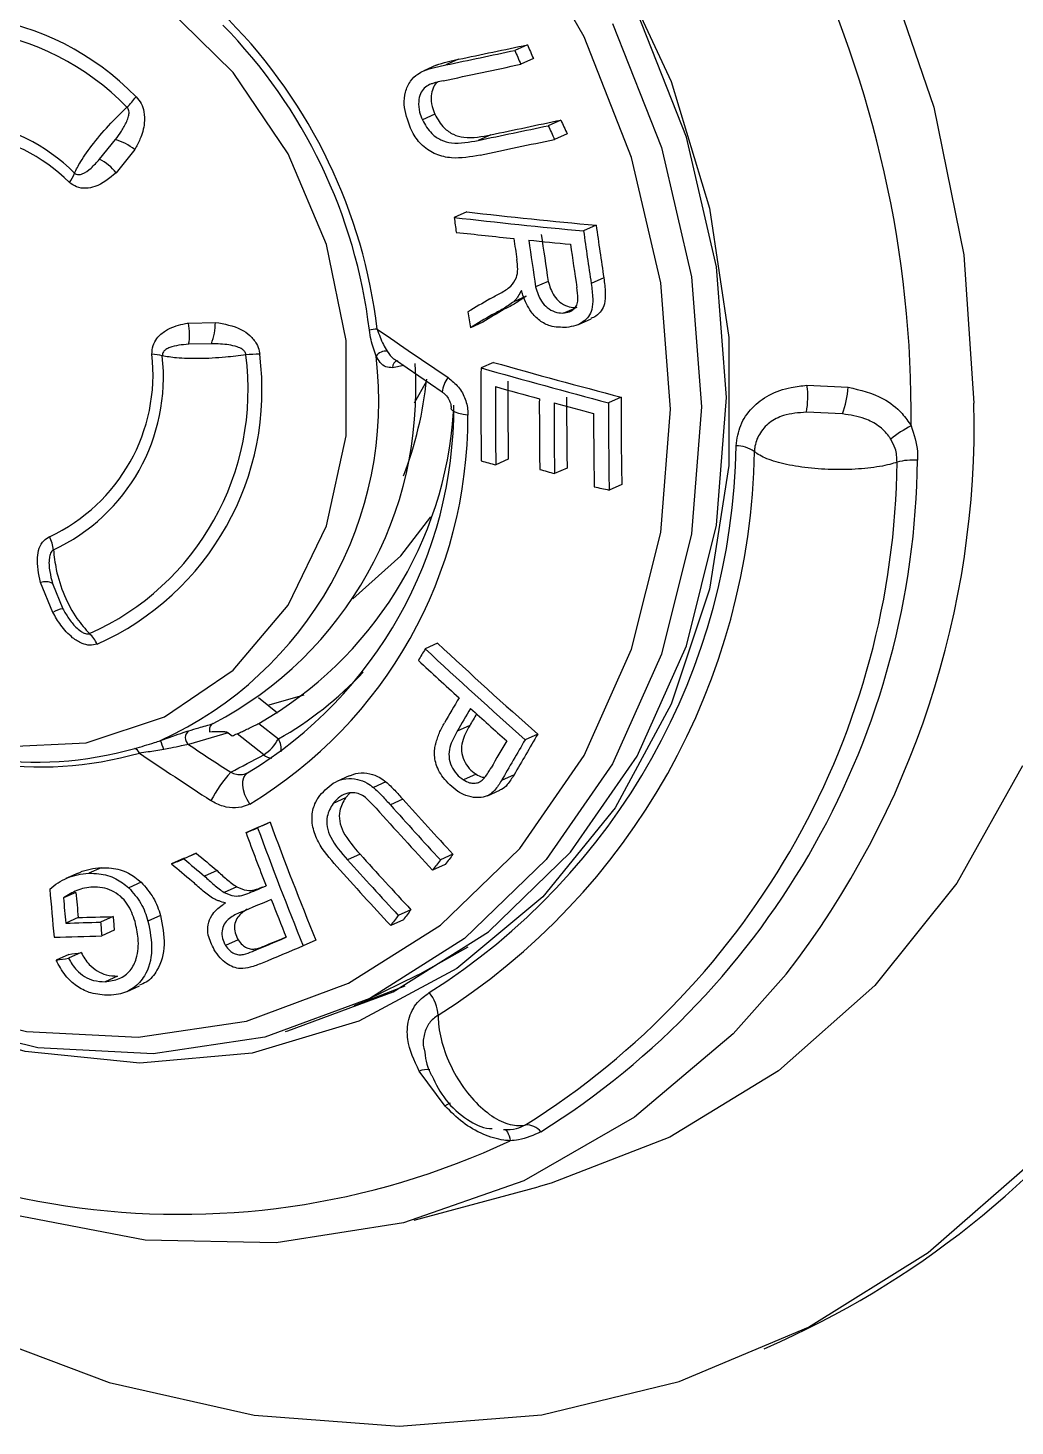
# Model space of a CAD drawing. Header units: millimetres. Extents: x 12 to 854, y 4 to 555.
# Drawn here: x 705.55 to 710.71, y 403.4 to 410.71 of the extents above; entities that cross this region are included whole.
import ezdxf

# ---------------------------------------------------------------- set-up
doc = ezdxf.new("R2010")
doc.units = ezdxf.units.MM

msp = doc.modelspace()

# ---------------------------------------------------------------- linework, layer by layer
at = {"color": 7, "linetype": 'Continuous', "lineweight": 25}
for p, q in [((708.1591, 410.6214), (708.0931, 410.5918)), ((707.7982, 410.5453), (707.7327, 410.516)), ((708.1905, 410.5492), (708.1246, 410.5196)), ((707.6826, 410.5147), (707.6172, 410.4854)), ((707.675, 410.2578), (707.6099, 410.2286)), ((708.3341, 410.2278), (708.2682, 410.1982)), ((705.922, 410.0229), (706.0052, 410.1257)), ((707.9672, 410.1509), (707.9017, 410.1216)), ((708.367, 410.156), (708.301, 410.1265)), ((706.1059, 410.0741), (706.0087, 409.9521)), ((707.8417, 409.7474), (707.7766, 409.7182)), ((708.5187, 409.6774), (708.4527, 409.6479)), ((708.2678, 409.3846), (708.2022, 409.3552)), ((708.5588, 409.4023), (708.4929, 409.3728)), ((708.1528, 409.3074), (708.0874, 409.2781)), ((708.0383, 409.2387), (707.9731, 409.2095)), ((708.4024, 409.2413), (708.3536, 409.2194)), ((706.3862, 409.1664), (706.5275, 409.1698)), ((707.9262, 409.1715), (707.8612, 409.1423)), ((708.4267, 409.1594), (708.4925, 409.1889)), ((706.5066, 409.0583), (706.3869, 409.0554)), ((707.5126, 408.9439), (707.4534, 408.9331)), ((707.4687, 408.9741), (707.7136, 408.8062)), ((707.9817, 408.9611), (707.9166, 408.9319)), ((707.631, 408.8628), (707.5666, 408.7481)), ((708.6492, 408.7793), (708.5832, 408.7497)), ((709.6209, 408.841), (709.8371, 408.831)), ((709.8074, 408.6913), (709.618, 408.7)), ((708.0593, 408.4542), (707.9941, 408.425)), ((708.3667, 408.4087), (708.301, 408.3792)), ((708.6527, 408.3231), (708.5867, 408.2935)), ((705.6772, 407.6542), (705.6136, 407.8103)), ((705.6756, 407.8055), (705.7296, 407.6733)), ((707.6899, 407.4923), (707.6248, 407.4631)), ((706.7533, 407.2083), (706.853, 407.1291)), ((706.802, 407.1696), (706.9914, 407.2228)), ((706.5941, 407.0251), (706.3867, 406.9636)), ((706.5941, 407.0251), (706.6156, 407.008)), ((706.7546, 407.0736), (706.8568, 406.9925)), ((707.8576, 407.0622), (707.7921, 407.0328)), ((706.7801, 406.9093), (706.6412, 407.0195)), ((708.2134, 407.0177), (708.1474, 406.9881)), ((707.8905, 406.8081), (707.8247, 406.7786)), ((708.0891, 406.8041), (708.0231, 406.7746)), ((707.2278, 406.7997), (707.1626, 406.7705)), ((707.4194, 406.7681), (707.354, 406.7388)), ((707.2081, 406.6844), (707.1428, 406.6551)), ((707.2312, 406.7088), (707.2081, 406.6844)), ((707.5081, 406.6768), (707.4426, 406.6474)), ((707.9497, 406.695), (708.0157, 406.7246)), ((706.7527, 406.5311), (706.6876, 406.5019)), ((706.8137, 406.5567), (706.7486, 406.5275)), ((706.364, 406.3683), (706.2989, 406.3391)), ((706.4277, 406.3949), (706.3626, 406.3657)), ((707.2839, 406.3903), (707.2183, 406.3609)), ((707.77, 406.3895), (707.7039, 406.3599)), ((705.9309, 406.3193), (705.8658, 406.2901)), ((706.5367, 406.3039), (706.4714, 406.2747)), ((707.7292, 406.3362), (707.6632, 406.3066)), ((705.8106, 406.2912), (705.7455, 406.2621)), ((706.1395, 406.2439), (706.0743, 406.2146)), ((705.7986, 406.1902), (705.7333, 406.161)), ((706.6394, 406.2188), (706.574, 406.1895)), ((706.7721, 406.2174), (706.7066, 406.188)), ((707.55, 406.0995), (707.4838, 406.0699)), ((705.8102, 406.0588), (705.7448, 406.0295)), ((705.9928, 406.0639), (705.9273, 406.0346)), ((706.2407, 406.0696), (706.1752, 406.0402)), ((707.5105, 406.0468), (707.4443, 406.0171)), ((705.9989, 405.992), (705.9334, 405.9626)), ((706.6465, 405.9428), (706.5807, 405.9133)), ((707.0528, 405.9398), (706.9868, 405.9102)), ((705.7615, 405.8659), (705.6958, 405.8364)), ((705.8253, 405.8754), (705.7596, 405.8459)), ((706.7876, 405.9114), (706.7217, 405.8819)), ((706.0163, 405.7529), (705.9505, 405.7234)), ((707.3199, 405.6289), (707.5834, 405.7573)), ((706.0657, 405.6726), (706.1316, 405.7021)), ((707.5174, 405.7008), (707.2521, 405.597)), ((707.7287, 405.073), (707.5938, 405.2561)), ((707.5666, 404.4769), (708.2152, 404.6506)), ((709.3972, 403.8049), (709.4818, 403.8429))]:
    msp.add_line(p, q, dxfattribs=at)
at = {"color": 7, "linetype": 'Continuous', "lineweight": 25, "flags": 128}
for points in [[(705.5008, 414.4909), (706.1601, 414.418), (706.8455, 414.2274), (707.5108, 413.924), (708.1404, 413.5151), (708.7196, 413.0103), (709.2347, 412.4213), (709.6737, 411.762), (710.0263, 411.0478), (710.2842, 410.2954), (710.4414, 409.5226), (710.4943, 408.7474)], [(706.8943, 405.463), (706.9068, 405.4662), (707.4575, 405.6703), (707.9554, 405.9847), (708.3851, 406.3998), (708.7337, 406.9029), (708.9905, 407.4789), (709.1478, 408.1101), (709.2007, 408.7774), (709.1478, 409.4606), (708.9905, 410.1388), (708.7337, 410.7915), (708.3851, 411.3989), (707.9554, 411.9424), (707.4575, 412.4055), (706.9068, 412.7743), (706.3197, 413.0375), (705.7143, 413.187), (705.1089, 413.2184), (704.5219, 413.1307), (703.9711, 412.9265), (703.6361, 412.7312)], [(702.1711, 409.7232), (702.2223, 409.0632), (702.3742, 408.408), (702.6223, 407.7774), (702.9591, 407.1907), (703.3742, 406.6657), (703.8551, 406.2182), (704.3872, 405.862), (704.9543, 405.6077), (705.5392, 405.4633), (706.124, 405.433), (706.6911, 405.5177), (707.2232, 405.7149), (707.7041, 406.0187), (708.1193, 406.4196), (708.456, 406.9057), (708.7041, 407.4621), (708.8561, 408.0719), (708.9072, 408.7166), (708.8561, 409.3766), (708.7041, 410.0318), (708.456, 410.6623), (708.1193, 411.249)], [(709.0698, 408.7287), (709.0171, 408.0645), (708.8606, 407.4363), (708.6049, 406.8631), (708.258, 406.3623), (707.8304, 405.9492), (707.3349, 405.6363), (706.7867, 405.4331), (706.2025, 405.3458), (705.6, 405.3771), (704.9975, 405.5259), (704.4132, 405.7878), (703.8651, 406.1548), (703.3696, 406.6158), (702.942, 407.1567), (702.595, 407.7611), (702.3394, 408.4107), (702.1829, 409.0857), (702.1302, 409.7656), (702.1829, 410.4298), (702.3394, 411.058)], [(708.6183, 411.0586), (708.9114, 410.4296), (709.1116, 409.7676), (709.2132, 409.0917), (709.2132, 408.4214), (709.1116, 407.7759), (708.9114, 407.1737), (708.6183, 406.6323), (708.2407, 406.1672), (707.7896, 405.7917), (707.2778, 405.5167), (706.7201, 405.3501), (706.1326, 405.2967), (705.5321, 405.358), (704.936, 405.5322), (704.3613, 405.8144), (704.2344, 405.8934)], [(703.3735, 409.4), (703.4254, 408.8969), (703.5783, 408.4055), (703.824, 407.9522), (704.1492, 407.5614), (704.5364, 407.2542), (704.9647, 407.0472), (705.411, 406.9515), (705.8513, 406.9723), (706.2618, 407.1085), (706.6204, 407.3527), (706.9078, 407.6917), (707.1084, 408.1073), (707.2115, 408.5771), (707.2115, 409.0758), (707.1084, 409.5764), (706.9078, 410.052), (706.6204, 410.4769), (706.2618, 410.8283)], [(708.6049, 410.7332), (708.8606, 410.0836), (709.0171, 409.4086), (709.0698, 408.7287)], [(707.8479, 408.6849), (707.8226, 408.6888), (707.8004, 408.6941), (707.7822, 408.7005), (707.769, 408.7078), (707.7615, 408.7154), (707.7597, 408.7217)], [(707.2466, 407.725), (707.4978, 407.9489), (707.6542, 408.1531)], [(706.7074, 406.652), (706.6932, 406.6758), (706.6821, 406.7009), (706.6745, 406.7261), (706.6708, 406.7503), (706.6713, 406.7723), (706.6758, 406.791), (706.6842, 406.8055), (706.6961, 406.8152)], [(710.7479, 406.8515), (710.4042, 406.2387), (709.9755, 405.7032), (709.4715, 405.257), (708.9034, 404.9099), (708.284, 404.6697), (708.2152, 404.6506)], [(702.1589, 406.7415), (702.6456, 406.017), (703.2065, 405.3603), (703.8314, 404.7834), (704.5088, 404.2966), (705.2265, 403.9089), (705.9715, 403.6272), (706.7303, 403.4567), (707.4891, 403.4004), (708.2342, 403.4595), (708.9519, 403.6327), (709.6293, 403.917), (710.2542, 404.3072), (710.8151, 404.7963), (711.3018, 405.3753)], [(706.6876, 406.5019), (706.6952, 406.5051), (706.7028, 406.5083), (706.7105, 406.5115), (706.7181, 406.5147), (706.7257, 406.5179), (706.7333, 406.5211), (706.7409, 406.5243), (706.7486, 406.5275)], [(706.7527, 406.5311), (706.7603, 406.5343), (706.768, 406.5375), (706.7756, 406.5407), (706.7832, 406.5439), (706.7908, 406.5471), (706.7984, 406.5503), (706.8061, 406.5535), (706.8137, 406.5567)], [(706.2989, 406.3391), (706.3068, 406.3424), (706.3148, 406.3457), (706.3227, 406.3491), (706.3307, 406.3524), (706.3387, 406.3557), (706.3466, 406.3591), (706.3546, 406.3624), (706.3626, 406.3657)], [(706.364, 406.3683), (706.3719, 406.3716), (706.3799, 406.3749), (706.3878, 406.3783), (706.3958, 406.3816), (706.4038, 406.3849), (706.4117, 406.3883), (706.4197, 406.3916), (706.4277, 406.3949)], [(706.7066, 406.188), (706.7173, 406.1925), (706.728, 406.197), (706.7387, 406.2015), (706.7495, 406.206), (706.7602, 406.2105), (706.7709, 406.215), (706.7817, 406.2195), (706.7925, 406.224)], [(706.82, 406.1528), (706.796, 406.1427), (706.7719, 406.1327), (706.748, 406.1226), (706.724, 406.1126), (706.7001, 406.1026), (706.6762, 406.0926), (706.6524, 406.0826), (706.6286, 406.0726)], [(706.7217, 405.8819), (706.7436, 405.891), (706.7656, 405.9002), (706.7875, 405.9094), (706.8095, 405.9186), (706.8316, 405.9279), (706.8536, 405.9371), (706.8757, 405.9464), (706.8979, 405.9556)], [(706.7876, 405.9114), (706.8095, 405.9205), (706.8314, 405.9297), (706.8534, 405.9389), (706.8754, 405.9481), (706.8972, 405.9573)], [(706.9868, 405.9102), (706.9598, 405.8989), (706.9328, 405.8876), (706.9059, 405.8763), (706.879, 405.865), (706.8521, 405.8538), (706.8253, 405.8425), (706.7986, 405.8313), (706.7719, 405.8202)], [(707.5834, 405.7573), (707.5984, 405.7647), (707.8495, 405.9053)], [(709.5127, 405.7623), (709.2347, 405.4499), (708.7196, 405.0149), (708.1404, 404.6831), (707.5108, 404.4624), (706.8455, 404.3579), (706.1601, 404.372), (705.4706, 404.5046), (704.7932, 404.7523), (704.1439, 405.1095), (703.5377, 405.5677), (703.533, 405.5718)], [(708.0333, 404.9498), (708.039, 404.9502), (708.0445, 404.9482), (708.0498, 404.9439), (708.0547, 404.9374), (708.0592, 404.9287), (708.0631, 404.918), (708.0665, 404.9055), (708.0691, 404.8916)]]:
    msp.add_lwpolyline(points, dxfattribs=at)
at = {"color": 7, "linetype": 'Continuous', "lineweight": 25}
for centre, radius, start, end in [((704.35, 408.6838), 5.8161, 359.45821, 51.86788), ((705.0962, 409.3635), 1.4157, 44.1151, 118.88734), ((704.6179, 408.8061), 2.7756, 6.80947, 44.51661), ((705.0877, 409.3466), 1.3615, 44.1151, 118.88734), ((704.6144, 408.8046), 2.7376, 6.80947, 44.51661), ((687.3913, 508.2426), 99.8059, 281.798233, 282.009965), ((729.5821, 419.9154), 23.3522, 203.45281, 203.64605), ((687.2077, 508.9222), 100.5239, 281.781515, 281.991437), ((729.7361, 419.9837), 23.5929, 203.45829, 203.64956), ((686.7102, 509.9752), 101.7349, 281.917752, 282.151205), ((705.7231, 410.6389), 0.4855, 314.7893, 323.33601), ((705.1065, 409.2624), 0.9702, 45.11961, 117.88283), ((705.1209, 409.2547), 0.9121, 45.11961, 117.88283), ((687.5404, 508.3928), 100.3585, 281.705768, 281.919513), ((687.7214, 507.7174), 99.6449, 281.722956, 281.938544), ((729.7287, 419.9803), 23.5848, 204.50446, 204.69612), ((729.5747, 419.912), 23.3441, 204.50977, 204.7034), ((705.9133, 409.8225), 0.3168, 52.56914, 73.12972), ((687.5127, 508.4441), 100.4913, 281.711961, 281.938794), ((705.8111, 409.7986), 0.2503, 37.83757, 63.69496), ((705.5928, 410.0261), 0.2124, 323.90802, 338.95816), ((712.6644, 453.1089), 43.6289, 263.65363, 264.54733), ((712.6632, 453.4135), 43.9678, 263.61889, 264.50467), ((731.9505, 412.9717), 24.3919, 187.66522, 187.84874), ((731.9568, 412.9577), 23.6666, 187.96703, 188.64006), ((712.6032, 452.8993), 43.5258, 263.64739, 264.04614), ((732.0036, 412.9644), 24.1496, 187.98833, 188.25101), ((731.9809, 412.9574), 24.0499, 188.02411, 188.61415), ((712.7021, 453.8162), 44.448, 264.14301, 264.42568), ((731.8083, 412.95), 23.809, 188.01644, 188.61247), ((732.1304, 412.9651), 23.9089, 187.97529, 188.64149), ((732.0642, 412.959), 23.9197, 188.125, 188.67154), ((797.1629, 260.837), 173.1935, 120.999418, 121.0438), ((731.5688, 412.9155), 24.006, 188.8445, 189.04316), ((796.7944, 261.2432), 172.5698, 120.952033, 120.995417), ((706.1542, 409.1096), 0.2389, 346.88683, 13.76364), ((706.2375, 409.1666), 0.29, 338.07452, 0.63948), ((797.3997, 260.1448), 173.8315, 120.960319, 121.003337), ((707.3817, 408.9387), 0.1967, 92.27141, 104.4382), ((724.768, 434.1313), 30.4525, 235.16701, 236.01324), ((705.2644, 408.899), 0.9371, 295.00989, 6.40228), ((705.3002, 408.8202), 1.3985, 294.01998, 7.39219), ((705.3171, 408.8161), 1.4542, 294.01998, 7.39219), ((706.1883, 408.7749), 0.2287, 74.4236, 88.15689), ((706.7468, 408.4517), 0.5517, 88.71131, 96.21895), ((707.4176, 408.9602), 0.0594, 81.25636, 146.4095), ((705.2592, 408.8841), 0.9968, 295.00989, 6.40228), ((705.4293, 408.7602), 1.9527, 294.5638, 6.84837), ((705.6015, 408.8226), 1.9744, 297.57586, 3.8363), ((707.4891, 408.9349), 0.0357, 102.61296, 182.92807), ((732.2533, 408.7523), 24.3373, 179.57721, 180.72087), ((717.6732, 443.3189), 35.7443, 254.15981, 255.26759), ((717.6327, 443.0769), 35.4546, 254.20439, 255.32239), ((705.6992, 409.0706), 1.9434, 338.80575, 354.14664), ((707.8493, 408.7934), 0.1363, 139.95946, 174.5948), ((732.0453, 408.7751), 23.9882, 179.78924, 180.76645), ((732.2235, 408.7458), 24.2316, 179.79135, 180.75878), ((717.6109, 443.0386), 35.5313, 254.29337, 254.67743), ((732.151, 408.7517), 23.7868, 179.93448, 180.82643), ((732.2582, 408.7322), 23.6091, 179.88582, 180.99293), ((709.1993, 408.7792), 0.4262, 349.27927, 8.32689), ((709.1624, 408.9015), 0.6784, 341.94334, 354.03482), ((705.5409, 408.727), 2.2337, 301.14365, 0.26852), ((732.3122, 408.7281), 24.0907, 179.89943, 180.77702), ((717.7475, 443.5035), 36.0156, 254.79003, 255.13037), ((732.3303, 408.7223), 24.0317, 179.93515, 180.81804), ((732.4386, 408.7027), 23.8554, 179.88702, 180.98273), ((705.7916, 408.6398), 4.7039, 322.28566, 1.31012), ((705.4857, 408.6738), 2.3623, 301.14365, 0.26852), ((705.753, 408.8327), 2.0243, 299.65745, 356.29413), ((732.3671, 408.7074), 23.8619, 180.03221, 180.95325), ((710.4619, 408.0494), 0.6507, 117.06784, 128.28199), ((705.8106, 408.5757), 3.4398, 302.25103, 359.16114), ((705.8003, 408.5474), 3.5459, 302.25103, 359.16114), ((709.2455, 408.3421), 0.1833, 56.83216, 88.59535), ((717.4589, 442.659), 35.5183, 254.41766, 254.54532), ((705.9523, 408.4845), 4.1403, 302.03975, 359.37241), ((706.0033, 408.495), 4.1958, 302.03975, 359.37241), ((710.1735, 408.1439), 0.3062, 85.25034, 105.38371), ((718.0142, 442.4063), 35.3862, 253.93833, 254.06847), ((716.6529, 445.6836), 38.2503, 257.70633, 257.8261), ((705.4624, 407.955), 0.2197, 6.74481, 25.5657), ((705.6385, 407.7303), 0.0838, 63.79198, 107.31401), ((705.75, 407.5359), 0.1389, 98.4797, 121.60892), ((705.7423, 407.4095), 0.1842, 25.20111, 46.38412), ((735.6059, 390.8942), 32.5188, 149.36836, 149.49162), ((725.2944, 426.3802), 25.8857, 226.95287, 228.51601), ((725.1686, 426.2458), 25.6359, 227.01506, 228.59428), ((725.2654, 426.3558), 25.9164, 226.99625, 227.63467), ((705.9397, 408.6165), 1.865, 299.4549, 316.87548), ((705.5925, 408.7485), 1.8773, 237.12674, 285.8757), ((735.1263, 391.1622), 31.6873, 149.57893, 149.85182), ((705.6096, 408.7493), 1.9034, 237.12674, 285.8757), ((735.1245, 391.1598), 31.6072, 149.6041, 149.8546), ((734.7965, 391.4193), 31.1513, 149.72655, 149.85712), ((725.238, 426.3255), 25.8757, 227.81492, 228.37775), ((706.4155, 406.9986), 0.0453, 126.6365, 230.60519), ((702.8407, 405.7335), 3.623, 19.39125, 20.19484), ((720.2174, 427.7309), 24.9514, 236.33719, 236.9446), ((706.6561, 407.1006), 0.2279, 302.95075, 331.71154), ((706.7613, 406.9365), 0.1107, 354.22129, 30.40481), ((734.997, 391.225), 31.2152, 149.68204, 149.98062), ((735.0683, 391.1814), 31.2184, 149.58047, 150.03399), ((734.8555, 391.3743), 30.8953, 149.5799, 150.03814), ((706.0923, 406.905), 0.0403, 19.66704, 70.04583), ((720.2063, 427.725), 25.1206, 235.92077, 236.94538), ((706.8289, 406.9695), 0.0775, 230.92136, 265.58158), ((707.1046, 406.362), 0.6745, 137.45334, 152.81795), ((725.646, 422.9426), 24.363, 221.8852, 222.79937), ((725.723, 423.0751), 24.6443, 221.85942, 222.87656), ((725.7879, 423.0562), 24.613, 221.81079, 222.71527), ((726.841, 413.9275), 21.4118, 200.21861, 201.98918), ((726.6679, 413.8962), 21.1674, 200.28789, 202.07879), ((727.0011, 414.0047), 21.6547, 200.27164, 201.05754), ((723.4094, 426.6298), 26.4807, 229.92826, 230.2353), ((723.296, 426.4862), 26.2335, 229.98358, 230.29366), ((725.3499, 422.6507), 24.306, 221.98902, 222.91812), ((735.7064, 384.9652), 35.2058, 142.5156, 142.62475), ((723.3643, 426.545), 26.4482, 229.81639, 230.11575), ((725.4374, 422.7257), 24.5546, 221.90344, 222.88019), ((725.4926, 422.7647), 24.5567, 221.91252, 222.8317), ((735.9451, 384.6974), 35.5925, 142.50983, 142.61781), ((725.3119, 407.8164), 19.7158, 184.67966, 185.41462), ((725.4341, 407.816), 19.7702, 184.80199, 185.18446), ((725.2517, 407.8502), 19.5238, 184.87741, 185.26453), ((726.5735, 413.8378), 21.1958, 201.25815, 201.8312), ((733.9765, 386.2748), 33.0361, 143.12336, 143.23763), ((704.5729, 451.534), 45.5196, 271.47524, 271.70507), ((704.6507, 451.1084), 45.0645, 271.47439, 271.70654), ((725.4486, 407.6374), 19.5869, 184.69389, 184.90514), ((725.2656, 407.673), 19.3399, 184.77261, 184.98646), ((734.2156, 386.0071), 33.423, 143.11098, 143.22398), ((704.6046, 451.0497), 45.1067, 271.37134, 271.68811), ((697.1296, 463.9897), 58.7613, 278.447132, 278.510043), ((696.9635, 464.6033), 59.4121, 278.451811, 278.514051), ((707.4904, 405.5374), 0.2024, 3.1756, 39.67692), ((706.3445, 408.5695), 4.0622, 227.8798, 295.12264), ((707.5364, 408.1428), 4.7195, 294.34397, 324.66509), ((707.6326, 405.1575), 0.106, 81.14799, 111.4499), ((707.8423, 404.9094), 0.1991, 116.05477, 124.7633), ((708.1543, 404.8802), 0.0948, 37.78323, 93.36846)]:
    msp.add_arc(centre, radius, start, end, dxfattribs=at)
for centre, major_axis, ratio, start_param, end_param in [((717.7724, 414.7039), (24.5739, 12.3532), 0.077693, 4.202481, 4.203647), ((695.5801, 403.4699), (32.0764, 16.1749), 0.057966, 5.033962, 5.039688)]:
    msp.add_ellipse(centre, major_axis=major_axis, ratio=ratio, start_param=start_param, end_param=end_param, dxfattribs=at)
for points, knots in [([(707.6826, 410.5147), (707.7013, 410.5211), (707.7296, 410.5307), (707.7686, 410.5393), (707.7883, 410.5433), (707.7982, 410.5453)], [0, 0, 0, 0, 0.497161, 0.748514, 1, 1, 1, 1]), ([(707.5473, 410.186), (707.5328, 410.2266), (707.5108, 410.2879), (707.5178, 410.3745), (707.5436, 410.4306), (707.5805, 410.4668), (707.6068, 410.4802), (707.6172, 410.4854)], [0, 0, 0, 0, 0.361569, 0.546553, 0.733359, 0.89442, 1, 1, 1, 1]), ([(707.6172, 410.4854), (707.636, 410.4918), (707.6642, 410.5014), (707.7032, 410.51), (707.7229, 410.514), (707.7327, 410.516)], [0, 0, 0, 0, 0.4971584, 0.7485121, 1, 1, 1, 1]), ([(707.6474, 410.4128), (707.6375, 410.4073), (707.6176, 410.3963), (707.5974, 410.3643), (707.5881, 410.3208), (707.5925, 410.273), (707.6046, 410.2421), (707.6099, 410.2286)], [0, 0, 0, 0, 0.16706, 0.335839, 0.535731, 0.796826, 1, 1, 1, 1]), ([(707.7192, 410.4332), (707.7071, 410.4304), (707.6889, 410.4262), (707.6648, 410.4197), (707.6532, 410.4151), (707.6474, 410.4128)], [0, 0, 0, 0, 0.498703, 0.748891, 1, 1, 1, 1]), ([(707.6884, 410.4258), (707.6871, 410.425), (707.6763, 410.4181), (707.6631, 410.3929), (707.6531, 410.3503), (707.6577, 410.3021), (707.6698, 410.2713), (707.675, 410.2578)], [0, 0, 0, 0, 0.025579, 0.223208, 0.45712, 0.762553, 1, 1, 1, 1]), ([(706.1126, 410.349), (706.1224, 410.3378), (706.142, 410.3155), (706.1572, 410.2664), (706.1584, 410.2012), (706.1386, 410.1339), (706.1154, 410.0915), (706.1059, 410.0741)], [0, 0, 0, 0, 0.148134, 0.295632, 0.491383, 0.790118, 1, 1, 1, 1]), ([(705.7911, 409.9498), (705.8006, 409.9694), (705.8229, 410.0149), (705.8883, 410.1061), (705.9743, 410.2063), (706.0368, 410.2669), (706.0652, 410.2943)], [0, 0, 0, 0, 0.209822, 0.489173, 0.768619, 1, 1, 1, 1]), ([(706.0052, 410.1257), (706.0159, 410.1403), (706.0375, 410.17), (706.0615, 410.211), (706.074, 410.2451), (706.0769, 410.2662), (706.0745, 410.2809), (706.0702, 410.2894), (706.0665, 410.293), (706.0652, 410.2943)], [0, 0, 0, 0, 0.290825, 0.591998, 0.741475, 0.853435, 0.917333, 0.970191, 1, 1, 1, 1]), ([(707.675, 410.2578), (707.6896, 410.2325), (707.7141, 410.1897), (707.771, 410.1499), (707.8555, 410.1286), (707.9207, 410.1416), (707.9672, 410.1509)], [0, 0, 0, 0, 0.2451, 0.413316, 0.581873, 1, 1, 1, 1]), ([(707.9116, 410.0449), (707.8619, 410.0355), (707.7854, 410.0209), (707.6803, 410.0446), (707.6092, 410.0897), (707.5678, 410.1427), (707.5518, 410.1766), (707.5473, 410.186)], [0, 0, 0, 0, 0.358956, 0.552176, 0.745836, 0.929478, 1, 1, 1, 1]), ([(707.6099, 410.2286), (707.6244, 410.2033), (707.6489, 410.1605), (707.7058, 410.1206), (707.7902, 410.0993), (707.8553, 410.1123), (707.9017, 410.1216)], [0, 0, 0, 0, 0.245171, 0.413438, 0.582049, 1, 1, 1, 1]), ([(705.7911, 409.9498), (705.794, 409.9479), (705.8008, 409.9433), (705.8152, 409.9414), (705.8431, 409.9479), (705.8791, 409.976), (705.9074, 410.007), (705.922, 410.0229)], [0, 0, 0, 0, 0.057024, 0.130805, 0.259126, 0.617119, 1, 1, 1, 1]), ([(706.0087, 409.9521), (705.9736, 409.9229), (705.9257, 409.8832), (705.8505, 409.8686), (705.8031, 409.8738), (705.7766, 409.8924), (705.7645, 409.901)], [0, 0, 0, 0, 0.493088, 0.670082, 0.848361, 1, 1, 1, 1]), ([(708.0718, 409.3586), (708.0834, 409.3733), (708.1039, 409.3992), (708.1105, 409.4505), (708.1063, 409.4819), (708.104, 409.4987)], [0, 0, 0, 0, 0.377658, 0.6678151, 1, 1, 1, 1]), ([(708.2678, 409.3846), (708.2758, 409.3584), (708.2882, 409.3177), (708.3275, 409.2743), (708.3665, 409.2527), (708.3988, 409.2474), (708.4159, 409.2486), (708.4193, 409.2489)], [0, 0, 0, 0, 0.362183, 0.56183, 0.762319, 0.952437, 1, 1, 1, 1]), ([(708.4929, 409.3728), (708.4963, 409.3466), (708.5021, 409.3013), (708.5, 409.2416), (708.4808, 409.1999), (708.4515, 409.1712), (708.4117, 409.151), (708.3806, 409.1464), (708.3641, 409.1439)], [0, 0, 0, 0, 0.251455, 0.435443, 0.564601, 0.693378, 0.837298, 1, 1, 1, 1]), ([(708.5588, 409.4023), (708.5622, 409.3762), (708.568, 409.3309), (708.566, 409.2711), (708.5466, 409.2297), (708.5213, 409.2034), (708.5006, 409.1942), (708.4919, 409.1903)], [0, 0, 0, 0, 0.318969, 0.55259, 0.716527, 0.879979, 1, 1, 1, 1]), ([(707.9632, 409.2937), (707.982, 409.3031), (708.0103, 409.3172), (708.0462, 409.3395), (708.0633, 409.3522), (708.0718, 409.3586)], [0, 0, 0, 0, 0.497809, 0.748441, 1, 1, 1, 1]), ([(708.1528, 409.3074), (708.1347, 409.2945), (708.1075, 409.2751), (708.0685, 409.2533), (708.0484, 409.2436), (708.0383, 409.2387)], [0, 0, 0, 0, 0.4976716, 0.7485276, 1, 1, 1, 1]), ([(708.1279, 409.3373), (708.1223, 409.3268), (708.1138, 409.3108), (708.0998, 409.2913), (708.0915, 409.2825), (708.0874, 409.2781)], [0, 0, 0, 0, 0.49533, 0.746571, 1, 1, 1, 1]), ([(708.3641, 409.1439), (708.3353, 409.1438), (708.2859, 409.1436), (708.2211, 409.1771), (708.169, 409.232), (708.1426, 409.2898), (708.1305, 409.329), (708.1279, 409.3373)], [0, 0, 0, 0, 0.261574, 0.447262, 0.633543, 0.922204, 1, 1, 1, 1]), ([(708.2022, 409.3552), (708.2102, 409.329), (708.2227, 409.2884), (708.2619, 409.2449), (708.3009, 409.2233), (708.3331, 409.218), (708.3502, 409.2192), (708.3536, 409.2194)], [0, 0, 0, 0, 0.362286, 0.561932, 0.762425, 0.95248, 1, 1, 1, 1]), ([(708.3536, 409.2194), (708.3651, 409.2216), (708.3851, 409.2255), (708.4078, 409.2437), (708.4217, 409.2665), (708.4251, 409.3044), (708.4208, 409.3332), (708.4179, 409.3527)], [0, 0, 0, 0, 0.204123, 0.354245, 0.505099, 0.664123, 1, 1, 1, 1]), ([(708.0874, 409.2781), (708.0693, 409.2652), (708.0422, 409.2458), (708.0033, 409.2241), (707.9831, 409.2144), (707.9731, 409.2095)], [0, 0, 0, 0, 0.49767, 0.748526, 1, 1, 1, 1]), ([(706.1957, 409.0035), (706.1966, 409.0189), (706.1984, 409.0496), (706.2239, 409.0933), (706.2752, 409.1367), (706.335, 409.1576), (706.3768, 409.1648), (706.3862, 409.1664)], [0, 0, 0, 0, 0.155667, 0.310345, 0.532729, 0.895133, 1, 1, 1, 1]), ([(706.5275, 409.1698), (706.5742, 409.162), (706.638, 409.1514), (706.7094, 409.1031), (706.7423, 409.0636), (706.7564, 409.0276), (706.7586, 409.0088), (706.7592, 409.0032)], [0, 0, 0, 0, 0.4708583, 0.6438427, 0.818186, 0.9461683, 1, 1, 1, 1]), ([(707.3681, 408.9931), (707.3581, 409.0207), (707.3428, 409.0631), (707.3353, 409.1121), (707.3327, 409.1292)], [0, 0, 0, 0, 0.651575, 1, 1, 1, 1]), ([(707.3739, 409.1352), (707.3837, 409.107), (707.3983, 409.0645), (707.4195, 409.0304), (707.4266, 409.0189)], [0, 0, 0, 0, 0.66487, 1, 1, 1, 1]), ([(706.3869, 409.0554), (706.3698, 409.054), (706.3355, 409.0512), (706.296, 409.0428), (706.2696, 409.0301), (706.257, 409.0182), (706.2506, 409.0066), (706.25, 408.9989), (706.2498, 408.9952)], [0, 0, 0, 0, 0.30313, 0.609507, 0.766757, 0.877763, 0.941122, 1, 1, 1, 1]), ([(706.687, 409.0001), (706.6516, 408.9957), (706.5691, 408.9853), (706.4406, 408.9789), (706.3243, 408.9818), (706.2731, 408.991), (706.2498, 408.9952)], [0, 0, 0, 0, 0.2094483, 0.4883807, 0.7676366, 1, 1, 1, 1]), ([(706.687, 409.0001), (706.6865, 409.0034), (706.6856, 409.0099), (706.6791, 409.0203), (706.6647, 409.0327), (706.6227, 409.0507), (706.5666, 409.0566), (706.5224, 409.0578), (706.5066, 409.0583)], [0, 0, 0, 0, 0.048508, 0.096801, 0.175983, 0.321769, 0.75629, 1, 1, 1, 1]), ([(707.4266, 409.0189), (707.4369, 409.0037), (707.4498, 408.9846), (707.4659, 408.9763), (707.469, 408.9746)], [0, 0, 0, 0, 0.802556, 1, 1, 1, 1]), ([(707.4534, 408.9331), (707.4418, 408.9333), (707.4188, 408.9336), (707.3898, 408.9574), (707.375, 408.9817), (707.3681, 408.9931)], [0, 0, 0, 0, 0.348734, 0.695761, 1, 1, 1, 1]), ([(707.745, 408.8811), (707.764, 408.8656), (707.802, 408.8347), (707.8376, 408.7691), (707.8484, 408.7171), (707.848, 408.6894), (707.8479, 408.6849)], [0, 0, 0, 0, 0.314204, 0.628521, 0.939871, 1, 1, 1, 1]), ([(707.7132, 408.8054), (707.7174, 408.8027), (707.7299, 408.7949), (707.7464, 408.7738), (707.7574, 408.7477), (707.761, 408.729), (707.7597, 408.7221), (707.7596, 408.722)], [0, 0, 0, 0, 0.150182, 0.441626, 0.719736, 0.994393, 1, 1, 1, 1]), ([(709.25, 408.5253), (709.2557, 408.5617), (709.2671, 408.6345), (709.3309, 408.7271), (709.4228, 408.7961), (709.5245, 408.8313), (709.5932, 408.8382), (709.6209, 408.841)], [0, 0, 0, 0, 0.205574, 0.410977, 0.620907, 0.8471763, 1, 1, 1, 1]), ([(709.8371, 408.831), (709.9, 408.8161), (710.0039, 408.7915), (710.1127, 408.7076), (710.1509, 408.6509), (710.1658, 408.6288)], [0, 0, 0, 0, 0.4824227, 0.7980848, 1, 1, 1, 1]), ([(709.618, 408.7), (709.5771, 408.6973), (709.5084, 408.6928), (709.4227, 408.6496), (709.3689, 408.5896), (709.3489, 408.5329), (709.3463, 408.5016), (709.3458, 408.4955)], [0, 0, 0, 0, 0.318628, 0.535708, 0.753949, 0.95248, 1, 1, 1, 1]), ([(710.0588, 408.5601), (710.0555, 408.5652), (710.0387, 408.591), (709.9962, 408.6322), (709.9135, 408.6754), (709.847, 408.6854), (709.8074, 408.6913)], [0, 0, 0, 0, 0.0623618, 0.3197743, 0.5955852, 1, 1, 1, 1]), ([(710.0923, 408.4391), (710.091, 408.4633), (710.0887, 408.5058), (710.0678, 408.5437), (710.0588, 408.5601)], [0, 0, 0, 0, 0.567652, 1, 1, 1, 1]), ([(710.1658, 408.6288), (710.1806, 408.5842), (710.2003, 408.525), (710.1992, 408.4641), (710.1989, 408.449)], [0, 0, 0, 0, 0.752088, 1, 1, 1, 1]), ([(710.0923, 408.4391), (710.0801, 408.4353), (710.0382, 408.4221), (709.9429, 408.4059), (709.8046, 408.3981), (709.6599, 408.4038), (709.5255, 408.4224), (709.4168, 408.4518), (709.3648, 408.4784), (709.3482, 408.4934), (709.3458, 408.4955)], [0, 0, 0, 0, 0.062589, 0.214629, 0.366687, 0.51878, 0.670909, 0.82306, 0.975209, 1, 1, 1, 1]), ([(705.6136, 407.8103), (705.6039, 407.8548), (705.5904, 407.9166), (705.6048, 407.99), (705.6259, 408.0299), (705.6498, 408.0436), (705.6606, 408.0498)], [0, 0, 0, 0, 0.4769238, 0.6613423, 0.8471004, 1, 1, 1, 1]), ([(705.6806, 407.9808), (705.6778, 407.979), (705.6715, 407.9748), (705.6635, 407.9602), (705.6553, 407.9245), (705.6593, 407.8698), (705.6703, 407.8261), (705.6756, 407.8055)], [0, 0, 0, 0, 0.060752, 0.139356, 0.276067, 0.657463, 1, 1, 1, 1]), ([(705.6806, 407.9808), (705.6845, 407.9468), (705.6935, 407.8676), (705.7353, 407.7406), (705.7973, 407.6226), (705.8469, 407.5677), (705.8694, 407.5428)], [0, 0, 0, 0, 0.209822, 0.489173, 0.768619, 1, 1, 1, 1]), ([(705.909, 407.4879), (705.8965, 407.485), (705.8714, 407.4791), (705.8257, 407.4914), (705.7714, 407.5252), (705.7191, 407.5829), (705.6905, 407.6316), (705.6772, 407.6542)], [0, 0, 0, 0, 0.141277, 0.281947, 0.468635, 0.753541, 1, 1, 1, 1]), ([(705.7296, 407.6733), (705.7394, 407.6563), (705.7591, 407.6222), (705.7908, 407.5828), (705.8194, 407.5574), (705.839, 407.5457), (705.8531, 407.5412), (705.8629, 407.5407), (705.8675, 407.5422), (705.8694, 407.5428)], [0, 0, 0, 0, 0.291586, 0.586246, 0.74759, 0.850142, 0.915329, 0.965985, 1, 1, 1, 1]), ([(706.2411, 406.9843), (706.2678, 406.9938), (706.3142, 407.0104), (706.363, 407.0272), (706.3825, 407.0332), (706.3885, 407.035)], [0, 0, 0, 0, 0.486904, 0.843488, 1, 1, 1, 1]), ([(706.3885, 407.035), (706.4058, 407.0401), (706.4482, 407.0526), (706.4905, 407.0651), (706.5155, 407.0725)], [0, 0, 0, 0, 0.410381, 1, 1, 1, 1]), ([(706.5155, 407.0725), (706.5121, 407.0704), (706.5052, 407.0662), (706.4987, 407.0551), (706.4959, 407.0427), (706.497, 407.0341), (706.4975, 407.0302)], [0, 0, 0, 0, 0.2611731, 0.5224209, 0.7819403, 1, 1, 1, 1]), ([(706.4975, 407.0302), (706.5156, 407.0313), (706.5375, 407.0327), (706.5643, 407.0316), (706.5736, 407.0308), (706.5802, 407.0299), (706.5855, 407.0288), (706.5894, 407.0276), (706.5924, 407.0262), (706.5936, 407.0254), (706.5941, 407.0251)], [0, 0, 0, 0, 0.6121756, 0.74147, 0.8285265, 0.8874431, 0.9276763, 0.9694966, 0.9857609, 1, 1, 1, 1]), ([(706.6412, 407.0195), (706.6466, 407.0219), (706.6573, 407.0267), (706.6801, 407.0372), (706.7057, 407.0492), (706.732, 407.0619), (706.7474, 407.0699), (706.7546, 407.0736)], [0, 0, 0, 0, 0.1867393, 0.3729677, 0.5721137, 0.7994312, 1, 1, 1, 1]), ([(707.6801, 406.9675), (707.6829, 406.9771), (707.6884, 406.9962), (707.6989, 407.0239), (707.711, 407.0509), (707.7206, 407.0681), (707.7254, 407.0768)], [0, 0, 0, 0, 0.2499159, 0.4999523, 0.7495439, 1, 1, 1, 1]), ([(707.7921, 407.0328), (707.7769, 407.0057), (707.754, 406.9647), (707.746, 406.8999), (707.7596, 406.8506), (707.7863, 406.8075), (707.8123, 406.7879), (707.8247, 406.7786)], [0, 0, 0, 0, 0.340062, 0.51341, 0.687585, 0.851355, 1, 1, 1, 1]), ([(707.8576, 407.0622), (707.8425, 407.0351), (707.8196, 406.9941), (707.8116, 406.9293), (707.8253, 406.8801), (707.852, 406.837), (707.8781, 406.8174), (707.8905, 406.8081)], [0, 0, 0, 0, 0.340012, 0.513314, 0.68744, 0.85122, 1, 1, 1, 1]), ([(706.1061, 406.9428), (706.1397, 406.9523), (706.183, 406.9645), (706.2304, 406.9806), (706.2411, 406.9843)], [0, 0, 0, 0, 0.774383, 1, 1, 1, 1]), ([(706.3867, 406.9636), (706.3747, 406.9612), (706.3477, 406.9558), (706.3012, 406.9455), (706.2701, 406.9389), (706.2583, 406.9364)], [0, 0, 0, 0, 0.331603, 0.745567, 1, 1, 1, 1]), ([(707.7951, 406.7177), (707.7673, 406.7404), (707.7158, 406.7824), (707.6756, 406.8652), (707.6707, 406.9276), (707.678, 406.9588), (707.6801, 406.9675)], [0, 0, 0, 0, 0.3489207, 0.6461973, 0.9007536, 1, 1, 1, 1]), ([(706.2583, 406.9364), (706.2303, 406.9322), (706.1854, 406.9253), (706.1453, 406.9204), (706.1303, 406.9185)], [0, 0, 0, 0, 0.624202, 1, 1, 1, 1]), ([(706.6077, 406.8181), (706.6176, 406.8141), (706.6374, 406.8062), (706.6696, 406.8046), (706.6873, 406.8117), (706.6961, 406.8152)], [0, 0, 0, 0, 0.333448, 0.667642, 1, 1, 1, 1]), ([(707.2281, 406.7988), (707.2433, 406.8048), (707.2763, 406.818), (707.3333, 406.814), (707.383, 406.7947), (707.4088, 406.7758), (707.4194, 406.7681)], [0, 0, 0, 0, 0.257742, 0.558678, 0.818076, 1, 1, 1, 1]), ([(707.8247, 406.7786), (707.8353, 406.7728), (707.8531, 406.7629), (707.881, 406.7595), (707.9037, 406.7643), (707.9334, 406.7824), (707.9516, 406.8122), (707.9653, 406.8353), (707.9691, 406.8418)], [0, 0, 0, 0, 0.176911, 0.299398, 0.422033, 0.544144, 0.872664, 1, 1, 1, 1]), ([(707.8905, 406.8081), (707.9011, 406.8018), (707.915, 406.7935), (707.9302, 406.7922), (707.9339, 406.7919)], [0, 0, 0, 0, 0.756479, 1, 1, 1, 1]), ([(708.0891, 406.8041), (708.0782, 406.7871), (708.0601, 406.7591), (708.0341, 406.7311), (708.018, 406.7267), (708.0153, 406.7259)], [0, 0, 0, 0, 0.561788, 0.926576, 1, 1, 1, 1]), ([(707.0738, 406.6962), (707.0984, 406.7232), (707.1355, 406.7638), (707.209, 406.7879), (707.2679, 406.785), (707.3178, 406.7654), (707.3434, 406.7465), (707.354, 406.7388)], [0, 0, 0, 0, 0.362517, 0.545201, 0.729687, 0.888671, 1, 1, 1, 1]), ([(707.354, 406.7388), (707.3695, 406.7244), (707.3929, 406.7027), (707.4214, 406.6713), (707.4356, 406.6554), (707.4426, 406.6474)], [0, 0, 0, 0, 0.497166, 0.748516, 1, 1, 1, 1]), ([(707.4194, 406.7681), (707.4349, 406.7537), (707.4583, 406.7321), (707.4869, 406.7007), (707.5011, 406.6848), (707.5081, 406.6768)], [0, 0, 0, 0, 0.497169, 0.748518, 1, 1, 1, 1]), ([(708.0231, 406.7746), (708.0124, 406.7571), (707.9947, 406.7283), (707.9589, 406.6962), (707.9149, 406.6835), (707.8638, 406.6867), (707.8224, 406.7016), (707.8007, 406.7145), (707.7951, 406.7177)], [0, 0, 0, 0, 0.2395568, 0.3951755, 0.5522655, 0.7410887, 0.9342643, 1, 1, 1, 1]), ([(706.7074, 406.652), (706.6886, 406.6442), (706.6509, 406.6287), (706.5839, 406.6332), (706.5346, 406.6515), (706.5095, 406.6671), (706.5046, 406.6701)], [0, 0, 0, 0, 0.307355, 0.614599, 0.924682, 1, 1, 1, 1]), ([(707.1621, 406.3263), (707.1266, 406.3671), (707.0719, 406.4299), (707.033, 406.5317), (707.0308, 406.6106), (707.0511, 406.6646), (707.0692, 406.6899), (707.0738, 406.6962)], [0, 0, 0, 0, 0.36172, 0.556777, 0.752279, 0.938128, 1, 1, 1, 1]), ([(707.3121, 406.6862), (707.3023, 406.693), (707.2825, 406.7067), (707.2457, 406.7135), (707.2059, 406.7067), (707.1694, 406.6864), (707.1511, 406.6649), (707.1428, 406.6551)], [0, 0, 0, 0, 0.166435, 0.334662, 0.531547, 0.788252, 1, 1, 1, 1]), ([(707.2081, 406.6844), (707.1957, 406.6628), (707.1747, 406.6261), (707.1742, 406.562), (707.2043, 406.4802), (707.2509, 406.4276), (707.2839, 406.3903)], [0, 0, 0, 0, 0.243885, 0.414287, 0.585016, 1, 1, 1, 1]), ([(707.3683, 406.6299), (707.3594, 406.6396), (707.3459, 406.6542), (707.3273, 406.6731), (707.3172, 406.6818), (707.3121, 406.6862)], [0, 0, 0, 0, 0.498708, 0.748895, 1, 1, 1, 1]), ([(707.1428, 406.6551), (707.1304, 406.6335), (707.1094, 406.5968), (707.1089, 406.5327), (707.1389, 406.4509), (707.1854, 406.3982), (707.2183, 406.3609)], [0, 0, 0, 0, 0.243979, 0.41439, 0.585132, 1, 1, 1, 1]), ([(705.8108, 406.2907), (705.8135, 406.2921), (705.8322, 406.3019), (705.8718, 406.3137), (705.911, 406.3174), (705.9309, 406.3193)], [0, 0, 0, 0, 0.076577, 0.532513, 1, 1, 1, 1]), ([(705.9309, 406.3193), (705.9484, 406.3191), (705.9947, 406.3185), (706.0702, 406.2988), (706.1179, 406.261), (706.1395, 406.2439)], [0, 0, 0, 0, 0.250823, 0.660705, 1, 1, 1, 1]), ([(706.5367, 406.3039), (706.5529, 406.2888), (706.5773, 406.266), (706.612, 406.238), (706.6303, 406.2252), (706.6394, 406.2188)], [0, 0, 0, 0, 0.497805, 0.748438, 1, 1, 1, 1]), ([(705.6618, 406.2079), (705.6758, 406.2193), (705.7036, 406.2422), (705.7529, 406.2666), (705.8064, 406.2849), (705.8458, 406.2884), (705.8658, 406.2901)], [0, 0, 0, 0, 0.250205, 0.500573, 0.747167, 1, 1, 1, 1]), ([(705.8658, 406.2901), (705.8833, 406.2899), (705.9296, 406.2893), (706.0051, 406.2696), (706.0527, 406.2318), (706.0743, 406.2146)], [0, 0, 0, 0, 0.250855, 0.660954, 1, 1, 1, 1]), ([(706.1395, 406.2439), (706.1626, 406.2176), (706.1974, 406.1781), (706.2258, 406.1166), (706.2357, 406.0853), (706.2407, 406.0696)], [0, 0, 0, 0, 0.497094, 0.745928, 1, 1, 1, 1]), ([(706.5129, 406.1603), (706.4941, 406.1741), (706.4657, 406.1948), (706.4303, 406.2257), (706.4132, 406.242), (706.4047, 406.2502)], [0, 0, 0, 0, 0.497663, 0.748522, 1, 1, 1, 1]), ([(706.4714, 406.2747), (706.4876, 406.2595), (706.512, 406.2367), (706.5466, 406.2087), (706.5649, 406.1959), (706.574, 406.1895)], [0, 0, 0, 0, 0.4978031, 0.7484365, 1, 1, 1, 1]), ([(705.8871, 406.2182), (705.8725, 406.2169), (705.8433, 406.2144), (705.7898, 406.1974), (705.7559, 406.1755), (705.7333, 406.161)], [0, 0, 0, 0, 0.250424, 0.501077, 1, 1, 1, 1]), ([(706.1074, 406.0381), (706.0966, 406.0694), (706.0801, 406.1172), (706.0321, 406.1718), (705.9859, 406.2013), (705.9358, 406.2172), (705.9035, 406.2179), (705.8871, 406.2182)], [0, 0, 0, 0, 0.3205067, 0.4891448, 0.6581325, 0.8267355, 1, 1, 1, 1]), ([(706.0743, 406.2146), (706.0974, 406.1883), (706.1321, 406.1488), (706.1604, 406.0872), (706.1702, 406.056), (706.1752, 406.0402)], [0, 0, 0, 0, 0.497367, 0.746066, 1, 1, 1, 1]), ([(706.5807, 406.1353), (706.5693, 406.1383), (706.5522, 406.1429), (706.5295, 406.1517), (706.5184, 406.1575), (706.5129, 406.1603)], [0, 0, 0, 0, 0.495303, 0.746551, 1, 1, 1, 1]), ([(706.574, 406.1895), (706.5916, 406.1819), (706.6226, 406.1686), (706.6688, 406.1727), (706.6934, 406.1827), (706.7066, 406.188)], [0, 0, 0, 0, 0.37802, 0.668075, 1, 1, 1, 1]), ([(706.6394, 406.2188), (706.657, 406.2113), (706.688, 406.1979), (706.7342, 406.202), (706.7589, 406.212), (706.7721, 406.2174)], [0, 0, 0, 0, 0.3779549, 0.6678011, 1, 1, 1, 1]), ([(706.5217, 405.8902), (706.5089, 405.9156), (706.4869, 405.9591), (706.4866, 406.0227), (706.5101, 406.0792), (706.5473, 406.1134), (706.5751, 406.1316), (706.5807, 406.1353)], [0, 0, 0, 0, 0.261262, 0.447603, 0.634531, 0.92493, 1, 1, 1, 1]), ([(706.6941, 406.102), (706.6756, 406.0899), (706.6467, 406.0711), (706.6273, 406.0283), (706.6264, 405.9897), (706.6363, 405.9603), (706.6448, 405.9456), (706.6465, 405.9428)], [0, 0, 0, 0, 0.361752, 0.562129, 0.763352, 0.954107, 1, 1, 1, 1]), ([(705.9505, 405.7234), (705.9762, 405.7269), (706.0276, 405.7339), (706.0853, 405.7786), (706.1213, 405.8518), (706.1296, 405.9418), (706.1142, 406.0088), (706.1074, 406.0381)], [0, 0, 0, 0, 0.184863, 0.37012, 0.550007, 0.802617, 1, 1, 1, 1]), ([(706.1752, 406.0402), (706.1852, 405.9888), (706.2052, 405.8856), (706.1717, 405.7627), (706.1042, 405.6872), (706.0352, 405.6574), (705.9874, 405.6537), (705.9702, 405.6523)], [0, 0, 0, 0, 0.276106, 0.554017, 0.728013, 0.901823, 1, 1, 1, 1]), ([(706.2407, 406.0696), (706.2508, 406.0179), (706.2712, 405.9144), (706.2363, 405.7939), (706.1822, 405.7249), (706.1424, 405.7105), (706.1299, 405.706)], [0, 0, 0, 0, 0.342142, 0.686523, 0.901883, 1, 1, 1, 1]), ([(706.6286, 406.0726), (706.61, 406.0605), (706.5811, 406.0417), (706.5617, 405.9989), (706.5607, 405.9603), (706.5706, 405.9309), (706.5791, 405.9161), (706.5807, 405.9133)], [0, 0, 0, 0, 0.361864, 0.562226, 0.763437, 0.954117, 1, 1, 1, 1]), ([(706.6465, 405.9428), (706.6535, 405.933), (706.6656, 405.9162), (706.6909, 405.8997), (706.7163, 405.8918), (706.7499, 405.8958), (706.7723, 405.9051), (706.7876, 405.9114)], [0, 0, 0, 0, 0.204197, 0.353838, 0.504211, 0.662732, 1, 1, 1, 1]), ([(705.8253, 405.8754), (705.8381, 405.8535), (705.8598, 405.8165), (705.9089, 405.7776), (705.9611, 405.7551), (705.9966, 405.7537), (706.0163, 405.7529)], [0, 0, 0, 0, 0.305547, 0.518718, 0.73189, 1, 1, 1, 1]), ([(706.7719, 405.8202), (706.7513, 405.8122), (706.7157, 405.7984), (706.6645, 405.789), (706.6208, 405.798), (706.5837, 405.8182), (706.5489, 405.8494), (706.5312, 405.8759), (706.5217, 405.8902)], [0, 0, 0, 0, 0.251246, 0.435124, 0.56378, 0.692064, 0.835248, 1, 1, 1, 1]), ([(706.5807, 405.9133), (706.5877, 405.9035), (706.5998, 405.8867), (706.6251, 405.8701), (706.6505, 405.8622), (706.6841, 405.8663), (706.7065, 405.8756), (706.7217, 405.8819)], [0, 0, 0, 0, 0.204254, 0.35385, 0.504175, 0.662821, 1, 1, 1, 1]), ([(705.9702, 405.6523), (705.9392, 405.6541), (705.8855, 405.6572), (705.8078, 405.6926), (705.7435, 405.7487), (705.7126, 405.8019), (705.6975, 405.8328), (705.6958, 405.8364)], [0, 0, 0, 0, 0.285958, 0.495807, 0.707324, 0.966019, 1, 1, 1, 1]), ([(705.7596, 405.8459), (705.7724, 405.8241), (705.794, 405.787), (705.8431, 405.748), (705.8953, 405.7256), (705.9308, 405.7242), (705.9505, 405.7234)], [0, 0, 0, 0, 0.3056427, 0.5188143, 0.7319815, 1, 1, 1, 1]), ([(707.5938, 405.2561), (707.568, 405.3109), (707.5256, 405.4011), (707.533, 405.5273), (707.574, 405.6141), (707.6241, 405.6505), (707.6462, 405.6666)], [0, 0, 0, 0, 0.356484, 0.586818, 0.817791, 1, 1, 1, 1]), ([(707.6925, 405.5486), (707.6756, 405.5358), (707.642, 405.5103), (707.6183, 405.4507), (707.6107, 405.4019), (707.6184, 405.3744), (707.6197, 405.3701)], [0, 0, 0, 0, 0.311479, 0.622654, 0.941448, 1, 1, 1, 1]), ([(707.6925, 405.5486), (707.6928, 405.5334), (707.694, 405.4794), (707.717, 405.3751), (707.7741, 405.2437), (707.8546, 405.125), (707.9491, 405.0327), (708.0468, 404.9774), (708.1129, 404.9679), (708.144, 404.9739), (708.1487, 404.9748)], [0, 0, 0, 0, 0.059794, 0.211889, 0.364018, 0.516168, 0.668316, 0.820439, 0.972525, 1, 1, 1, 1]), ([(707.62, 405.3702), (707.6251, 405.3277), (707.631, 405.2793), (707.656, 405.2376), (707.659, 405.2325)], [0, 0, 0, 0, 0.877544, 1, 1, 1, 1]), ([(707.659, 405.2325), (707.681, 405.1883), (707.727, 405.0958), (707.8352, 405.0047), (707.9241, 404.9561), (707.9706, 404.9551), (707.9757, 404.955)], [0, 0, 0, 0, 0.3244461, 0.6789093, 0.9645408, 1, 1, 1, 1]), ([(708.0691, 404.8916), (708.0583, 404.8925), (708.0109, 404.8965), (707.9235, 404.9227), (707.8165, 404.9852), (707.7584, 405.0434), (707.7287, 405.073)], [0, 0, 0, 0, 0.085878, 0.375364, 0.681912, 1, 1, 1, 1]), ([(708.0333, 404.9498), (708.0574, 404.9503), (708.0997, 404.9513), (708.1339, 404.9678), (708.1487, 404.9748)], [0, 0, 0, 0, 0.569264, 1, 1, 1, 1]), ([(708.2292, 404.9383), (708.1916, 404.921), (708.1417, 404.8979), (708.0835, 404.8928), (708.0691, 404.8916)], [0, 0, 0, 0, 0.7520773, 1, 1, 1, 1])]:
    msp.add_open_spline(points, degree=3, knots=knots, dxfattribs=at)

doc.saveas('drawing.dxf')
